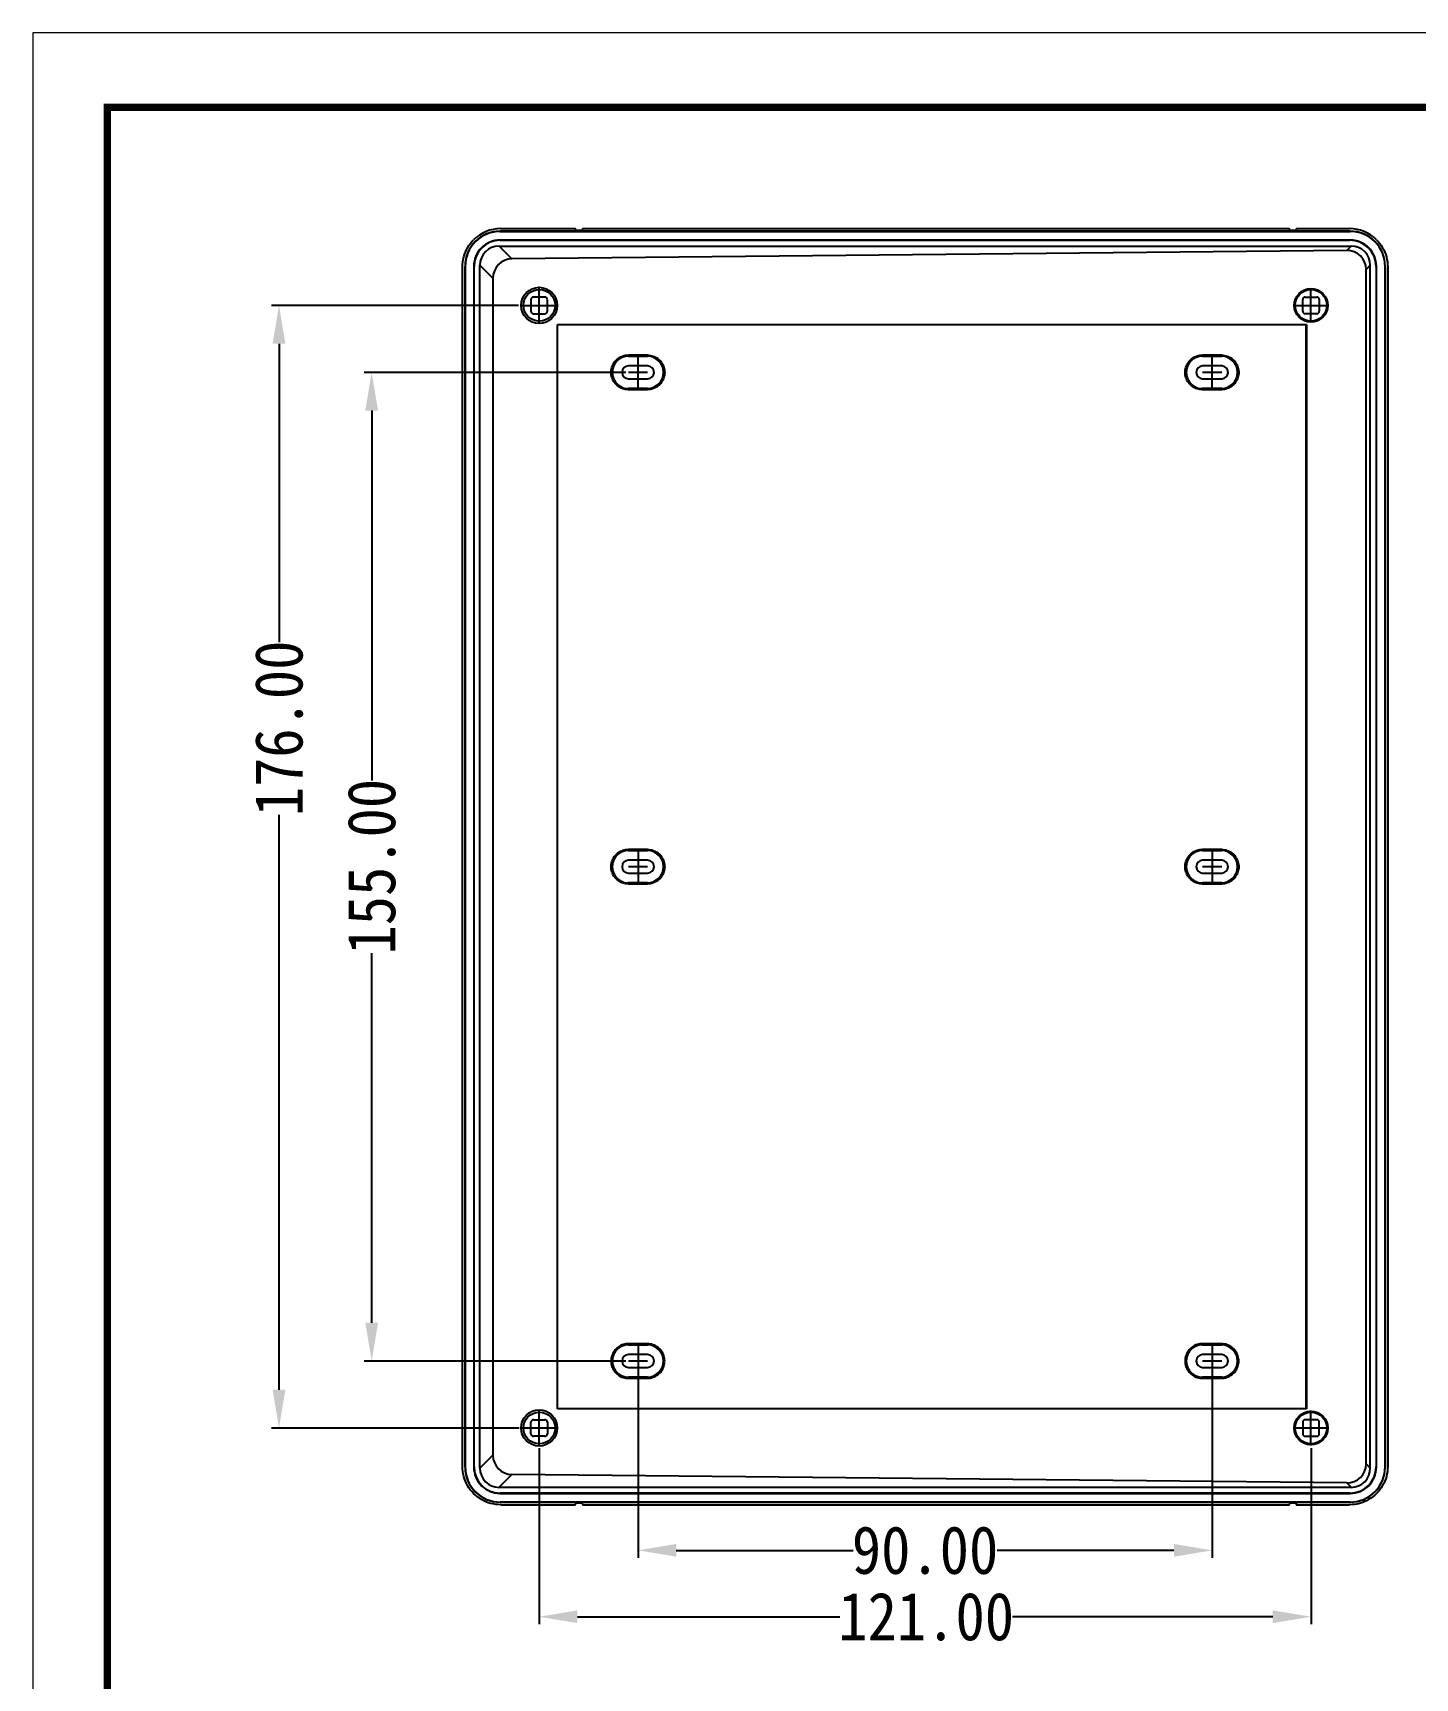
# Model space of a CAD drawing. Header units: inches. Extents: x 4741 to 5418, y 792 to 1263.
# Drawn here: x 4740.9 to 4957.6, y 1004.6 to 1262.5 of the extents above; entities that cross this region are included whole.
import ezdxf
from ezdxf.lldxf.tags import DXFTag

# ---------------------------------------------------------------- set-up
doc = ezdxf.new("R2010")
doc.units = ezdxf.units.IN
doc.header["$MEASUREMENT"] = 0
doc.layers.add('from', color=7, linetype='Continuous', lineweight=13)
doc.styles.add('FFS', font='SIMFANG.TTF', dxfattribs={"width": 0.9})
tags = doc.linetypes.add('CENTER', pattern=[2, 1.25, -0.25, 0.25, -0.25]).pattern_tags.tags
tags[10:11] = [DXFTag(74, 4), DXFTag(75, 0), DXFTag(340, '0'), DXFTag(46, 0.0), DXFTag(50, 0.0), DXFTag(44, 0.0), DXFTag(45, 0.0)]
tags[8:9] = [DXFTag(74, 4), DXFTag(75, 0), DXFTag(340, '0'), DXFTag(46, 0.0), DXFTag(50, 0.0), DXFTag(44, 0.0), DXFTag(45, 0.0)]
tags[6:7] = [DXFTag(74, 4), DXFTag(75, 0), DXFTag(340, '0'), DXFTag(46, 0.0), DXFTag(50, 0.0), DXFTag(44, 0.0), DXFTag(45, 0.0)]
tags[4:5] = [DXFTag(74, 4), DXFTag(75, 0), DXFTag(340, '0'), DXFTag(46, 0.0), DXFTag(50, 0.0), DXFTag(44, 0.0), DXFTag(45, 0.0)]
doc.dimstyles.get("Standard").update_dxf_attribs({"dimtxt": 0.18, "dimasz": 0.18, "dimexe": 0.18, "dimexo": 0.0625, "dimgap": 0.09, "dimtad": 0, "dimzin": 0, "dimdsep": 46, "dimtxsty": 'Standard', "dimcen": 0.09, "dimadec": 0, "dimazin": 0, "dimtfac": 1, "dimtofl": 0, "dimtmove": 0, "dimatfit": 3, "dimfxl": 1, "dimtolj": 1, "dimtzin": 0, "dimarcsym": 0})

# ---------------------------------------------------------------- blocks, each defined once
blk = doc.blocks.new('*D33')
at = {"color": 6, "lineweight": -2}
for p, q in [((4816.98, 1219.82), (4778.25, 1219.82)), ((4779.44, 1213.82), (4779.44, 1167.03)), ((4779.44, 1049.82), (4779.44, 1139.96)), ((4817.09, 1043.82), (4778.25, 1043.82))]:
    blk.add_line(p, q, dxfattribs=at)
at = {"color": 6}
for points in [[(4778.44, 1213.82), (4780.44, 1213.82), (4779.44, 1219.82)], [(4778.44, 1049.82), (4780.44, 1049.82), (4779.44, 1043.82)]]:
    blk.add_solid(points, dxfattribs=at)
at = {"layer": 'Defpoints', "color": 0}
for p in [(4817.4, 1219.82), (4779.44, 1043.82), (4817.5, 1043.82)]:
    blk.add_point(p, dxfattribs=at)
at = {"color": 4, "insert": (4779.44, 1153.5), "char_height": 7.5, "attachment_point": 5, "rotation": 90, "style": 'FFS'}
blk.add_mtext('\\A1;176.00', dxfattribs=at)
blk = doc.blocks.new('*D34')
at = {"color": 6, "lineweight": -2}
for p, q in [((4820.23, 1040.68), (4820.23, 1013.05)), ((4941.24, 1040.68), (4941.24, 1013.05)), ((4826.23, 1014.23), (4867.38, 1014.23)), ((4935.24, 1014.23), (4894.44, 1014.23))]:
    blk.add_line(p, q, dxfattribs=at)
at = {"color": 6}
for points in [[(4826.23, 1015.23), (4826.23, 1013.23), (4820.23, 1014.23)], [(4935.24, 1015.23), (4935.24, 1013.23), (4941.24, 1014.23)]]:
    blk.add_solid(points, dxfattribs=at)
at = {"layer": 'Defpoints', "color": 0}
for p in [(4820.23, 1041.09), (4941.24, 1041.09), (4941.24, 1014.23)]:
    blk.add_point(p, dxfattribs=at)
at = {"color": 4, "insert": (4880.91, 1014.23), "char_height": 7.5, "attachment_point": 5, "style": 'FFS'}
blk.add_mtext('\\A1;121.00', dxfattribs=at)
blk = doc.blocks.new('*D35')
at = {"color": 6, "lineweight": -2}
for p, q in [((4835.73, 1051.61), (4835.73, 1023.45)), ((4925.74, 1051.61), (4925.74, 1023.45)), ((4841.73, 1024.64), (4869.46, 1024.64)), ((4919.74, 1024.64), (4892.01, 1024.64))]:
    blk.add_line(p, q, dxfattribs=at)
at = {"color": 6}
for points in [[(4841.73, 1025.64), (4841.73, 1023.64), (4835.73, 1024.64)], [(4919.74, 1025.64), (4919.74, 1023.64), (4925.74, 1024.64)]]:
    blk.add_solid(points, dxfattribs=at)
at = {"layer": 'Defpoints', "color": 0}
for p in [(4835.73, 1052.02), (4925.74, 1052.02), (4925.74, 1024.64)]:
    blk.add_point(p, dxfattribs=at)
at = {"color": 4, "insert": (4880.73, 1024.64), "char_height": 7.5, "attachment_point": 5, "style": 'FFS'}
blk.add_mtext('\\A1;90.00', dxfattribs=at)
blk = doc.blocks.new('*D36')
at = {"color": 6, "lineweight": -2}
for p, q in [((4833.82, 1209.32), (4792.79, 1209.32)), ((4793.97, 1203.32), (4793.97, 1145.36)), ((4793.97, 1060.32), (4793.97, 1118.29)), ((4833.82, 1054.32), (4792.79, 1054.32))]:
    blk.add_line(p, q, dxfattribs=at)
at = {"color": 6}
for points in [[(4792.97, 1203.32), (4794.97, 1203.32), (4793.97, 1209.32)], [(4792.97, 1060.32), (4794.97, 1060.32), (4793.97, 1054.32)]]:
    blk.add_solid(points, dxfattribs=at)
at = {"layer": 'Defpoints', "color": 0}
for p in [(4793.97, 1209.32), (4834.23, 1209.32), (4834.23, 1054.32)]:
    blk.add_point(p, dxfattribs=at)
at = {"color": 4, "insert": (4793.97, 1131.82), "char_height": 7.5, "attachment_point": 5, "rotation": 90, "style": 'FFS'}
blk.add_mtext('\\A1;155.00', dxfattribs=at)

msp = doc.modelspace()

# ---------------------------------------------------------------- linework, layer by layer
at = {"color": 7, "linetype": 'Continuous'}
for p, q in [((4814.113, 1231.432), (4814.113, 1231.45)), ((4947.357, 1231.45), (4814.113, 1231.45)), ((4814.113, 1231.432), (4947.357, 1231.432)), ((4814.194, 1231.856), (4825.932, 1231.856)), ((4825.982, 1231.556), (4825.932, 1231.856)), ((4826.956, 1231.556), (4825.982, 1231.556)), ((4827.007, 1231.856), (4826.956, 1231.556)), ((4827.007, 1231.856), (4937.864, 1231.856)), ((4937.915, 1231.556), (4937.864, 1231.856)), ((4938.889, 1231.556), (4937.915, 1231.556)), ((4938.939, 1231.856), (4938.889, 1231.556)), ((4938.939, 1231.856), (4947.276, 1231.856)), ((4947.357, 1231.45), (4947.357, 1231.432)), ((4813.947, 1229.126), (4815.952, 1227.122)), ((4813.947, 1229.126), (4947.523, 1229.126)), ((4814.088, 1230.072), (4814.123, 1230.038)), ((4947.382, 1230.072), (4814.088, 1230.072)), ((4814.123, 1230.038), (4947.347, 1230.038)), ((4946.843, 1228.446), (4815.952, 1227.122)), ((4946.843, 1228.446), (4947.523, 1229.126)), ((4947.382, 1230.072), (4947.347, 1230.038)), ((4808.202, 1037.781), (4808.202, 1225.864)), ((4808.608, 1225.944), (4808.608, 1037.701)), ((4808.608, 1225.944), (4808.626, 1225.944)), ((4808.626, 1037.701), (4808.626, 1225.944)), ((4809.985, 1225.952), (4809.985, 1037.693)), ((4809.985, 1225.952), (4810.02, 1225.952)), ((4810.02, 1037.693), (4810.02, 1225.952)), ((4812.966, 1224.075), (4810.931, 1226.11)), ((4810.931, 1037.535), (4810.931, 1226.11)), ((4950.539, 1226.11), (4949.89, 1225.461)), ((4949.89, 1038.184), (4949.89, 1225.461)), ((4950.539, 1037.535), (4950.539, 1226.11)), ((4951.45, 1225.952), (4951.45, 1037.693)), ((4951.45, 1225.952), (4951.485, 1225.952)), ((4951.485, 1037.693), (4951.485, 1225.952)), ((4952.844, 1225.944), (4952.844, 1037.701)), ((4952.844, 1225.944), (4952.862, 1225.944)), ((4952.862, 1037.701), (4952.862, 1225.944)), ((4953.268, 1225.864), (4953.268, 1037.781)), ((4812.966, 1224.075), (4812.966, 1039.57)), ((4818.937, 1220.725), (4818.933, 1218.925)), ((4821.137, 1221.121), (4819.337, 1221.124)), ((4821.533, 1218.92), (4821.537, 1220.72)), ((4939.937, 1218.921), (4939.933, 1220.721)), ((4940.333, 1221.121), (4942.133, 1221.124)), ((4942.533, 1220.724), (4942.537, 1218.924)), ((4819.332, 1218.524), (4821.132, 1218.521)), ((4942.137, 1218.524), (4940.337, 1218.521)), ((4823.09, 1046.822), (4823.09, 1216.823)), ((4823.09, 1216.823), (4940.517, 1216.823)), ((4940.423, 1216.823), (4940.423, 1046.822)), ((4940.517, 1216.823), (4940.517, 1046.822)), ((4834.235, 1211.86), (4834.235, 1212.038)), ((4837.235, 1212.017), (4834.235, 1212.038)), ((4834.235, 1211.86), (4837.235, 1211.839)), ((4837.235, 1210.323), (4834.235, 1210.323)), ((4837.235, 1212.017), (4837.235, 1211.839)), ((4924.235, 1211.86), (4924.235, 1212.037)), ((4927.235, 1212.017), (4924.235, 1212.037)), ((4924.235, 1211.86), (4927.235, 1211.839)), ((4927.235, 1210.323), (4924.235, 1210.323)), ((4927.235, 1212.017), (4927.235, 1211.839)), ((4834.235, 1208.323), (4837.235, 1208.323)), ((4924.235, 1208.323), (4927.235, 1208.323)), ((4837.235, 1206.806), (4834.235, 1206.786)), ((4834.235, 1206.608), (4834.235, 1206.786)), ((4834.235, 1206.608), (4837.235, 1206.628)), ((4837.235, 1206.806), (4837.235, 1206.628)), ((4927.235, 1206.806), (4924.235, 1206.786)), ((4924.235, 1206.608), (4924.235, 1206.786)), ((4924.235, 1206.608), (4927.235, 1206.628)), ((4927.235, 1206.806), (4927.235, 1206.628)), ((4837.235, 1134.517), (4834.235, 1134.537)), ((4834.235, 1134.36), (4834.235, 1134.537)), ((4834.235, 1134.36), (4837.235, 1134.339)), ((4837.235, 1132.822), (4834.235, 1132.822)), ((4837.235, 1134.517), (4837.235, 1134.339)), ((4924.235, 1134.359), (4924.235, 1134.537)), ((4927.235, 1134.517), (4924.235, 1134.537)), ((4924.235, 1134.359), (4927.235, 1134.339)), ((4927.235, 1132.822), (4924.235, 1132.822)), ((4927.235, 1134.517), (4927.235, 1134.339)), ((4834.235, 1130.822), (4837.235, 1130.822)), ((4924.235, 1130.822), (4927.235, 1130.822)), ((4837.235, 1129.306), (4834.235, 1129.285)), ((4834.235, 1129.108), (4834.235, 1129.285)), ((4834.235, 1129.108), (4837.235, 1129.128)), ((4837.235, 1129.306), (4837.235, 1129.128)), ((4927.235, 1129.306), (4924.235, 1129.286)), ((4924.235, 1129.108), (4924.235, 1129.286)), ((4924.235, 1129.108), (4927.235, 1129.128)), ((4927.235, 1129.306), (4927.235, 1129.128)), ((4837.235, 1057.017), (4834.235, 1057.037)), ((4834.235, 1056.859), (4834.235, 1057.037)), ((4834.235, 1056.859), (4837.235, 1056.839)), ((4837.235, 1055.322), (4834.235, 1055.322)), ((4837.235, 1057.017), (4837.235, 1056.839)), ((4927.235, 1057.017), (4924.235, 1057.037)), ((4924.235, 1056.859), (4924.235, 1057.037)), ((4924.235, 1056.859), (4927.235, 1056.839)), ((4927.235, 1055.322), (4924.235, 1055.322)), ((4927.235, 1057.017), (4927.235, 1056.839)), ((4834.235, 1053.322), (4837.235, 1053.322)), ((4924.235, 1053.322), (4927.235, 1053.322)), ((4837.235, 1051.805), (4834.235, 1051.785)), ((4834.235, 1051.607), (4834.235, 1051.785)), ((4834.235, 1051.607), (4837.235, 1051.628)), ((4837.235, 1051.805), (4837.235, 1051.628)), ((4927.235, 1051.806), (4924.235, 1051.785)), ((4924.235, 1051.608), (4924.235, 1051.785)), ((4924.235, 1051.608), (4927.235, 1051.628)), ((4927.235, 1051.806), (4927.235, 1051.628)), ((4818.933, 1042.924), (4818.937, 1044.724)), ((4819.337, 1045.124), (4821.137, 1045.121)), ((4821.537, 1044.721), (4821.533, 1042.921)), ((4940.517, 1046.822), (4823.09, 1046.822)), ((4939.933, 1044.72), (4939.937, 1042.92)), ((4942.133, 1045.124), (4940.333, 1045.121)), ((4942.537, 1042.925), (4942.533, 1044.725)), ((4821.133, 1042.521), (4819.333, 1042.524)), ((4940.338, 1042.521), (4942.138, 1042.524)), ((4810.931, 1037.535), (4812.966, 1039.57)), ((4808.626, 1037.701), (4808.608, 1037.701)), ((4810.02, 1037.693), (4809.985, 1037.693)), ((4949.89, 1038.184), (4950.539, 1037.535)), ((4951.485, 1037.693), (4951.45, 1037.693)), ((4952.862, 1037.701), (4952.844, 1037.701)), ((4815.952, 1036.523), (4813.947, 1034.519)), ((4813.947, 1034.519), (4947.523, 1034.519)), ((4946.843, 1035.199), (4815.952, 1036.523)), ((4947.523, 1034.519), (4946.843, 1035.199)), ((4814.088, 1033.573), (4814.123, 1033.607)), ((4814.088, 1033.573), (4947.382, 1033.573)), ((4947.357, 1032.213), (4814.113, 1032.213)), ((4814.113, 1032.195), (4814.113, 1032.213)), ((4814.113, 1032.195), (4947.357, 1032.195)), ((4947.347, 1033.607), (4814.123, 1033.607)), ((4814.202, 1031.789), (4825.932, 1031.789)), ((4825.932, 1031.789), (4825.982, 1032.089)), ((4825.982, 1032.089), (4826.956, 1032.089)), ((4826.956, 1032.089), (4827.007, 1031.789)), ((4827.007, 1031.789), (4937.864, 1031.789)), ((4937.864, 1031.789), (4937.915, 1032.089)), ((4937.915, 1032.089), (4938.889, 1032.089)), ((4938.889, 1032.089), (4938.939, 1031.789)), ((4938.939, 1031.789), (4947.276, 1031.789)), ((4947.382, 1033.573), (4947.347, 1033.607)), ((4947.357, 1032.213), (4947.357, 1032.195))]:
    msp.add_line(p, q, dxfattribs=at)
at = {"color": 1, "linetype": 'CENTER', "ltscale": 0.476012}
for p, q in [((4820.23, 1216.988), (4820.23, 1222.657)), ((4817.396, 1219.823), (4823.065, 1219.823))]:
    msp.add_line(p, q, dxfattribs=at)
at = {"color": 1, "linetype": 'CENTER', "ltscale": 0.441769}
for p, q in [((4941.231, 1217.192), (4941.231, 1222.453)), ((4938.6, 1219.823), (4943.861, 1219.823))]:
    msp.add_line(p, q, dxfattribs=at)
at = {"color": 1, "linetype": 'CENTER', "ltscale": 0.503803}
for p, q in [((4835.735, 1206.618), (4835.735, 1212.027)), ((4925.735, 1206.618), (4925.735, 1212.027)), ((4837.235, 1209.323), (4834.235, 1209.323)), ((4927.235, 1209.323), (4924.235, 1209.323)), ((4835.735, 1134.527), (4835.735, 1129.118)), ((4925.735, 1134.527), (4925.735, 1129.118)), ((4837.235, 1131.822), (4834.235, 1131.822)), ((4927.235, 1131.822), (4924.235, 1131.822)), ((4835.735, 1057.027), (4835.735, 1051.618)), ((4925.735, 1057.027), (4925.735, 1051.618)), ((4837.235, 1054.322), (4834.235, 1054.322)), ((4927.235, 1054.322), (4924.235, 1054.322))]:
    msp.add_line(p, q, dxfattribs=at)
at = {"color": 1, "linetype": 'CENTER', "ltscale": 2.087527}
for p, q in [((4820.235, 1041.088), (4820.235, 1046.557)), ((4941.235, 1041.088), (4941.235, 1046.557)), ((4817.5, 1043.822), (4822.97, 1043.822)), ((4938.5, 1043.822), (4943.97, 1043.822))]:
    msp.add_line(p, q, dxfattribs=at)
at = {"color": 7, "linetype": 'Continuous'}
for centre in [(4820.235, 1219.823), (4941.235, 1219.823), (4820.235, 1043.822), (4941.235, 1043.822)]:
    msp.add_circle(centre, 2.486, dxfattribs=at)
for centre, radius, start, end in [((4814.121, 1225.937), 5.495, 89.99043, 180.00957), ((4947.349, 1225.937), 5.495, 359.99042, 90.00958), ((4814.087, 1225.97), 4.102, 89.99191, 180.00809), ((4947.383, 1225.97), 4.102, 359.99191, 90.00809), ((4819.337, 1220.724), 0.4, 89.99962, 180.00038), ((4821.137, 1220.721), 0.4, 359.99962, 90.00038), ((4940.333, 1220.721), 0.4, 89.99962, 180.00038), ((4942.133, 1220.724), 0.4, 359.99962, 90.00038), ((4819.333, 1218.924), 0.4, 179.99962, 270.00038), ((4821.133, 1218.921), 0.4, 269.99962, 0.00038), ((4940.337, 1218.921), 0.4, 179.99962, 270.00038), ((4942.137, 1218.924), 0.4, 269.99962, 0.00038), ((4834.235, 1209.323), 1, 90, 270), ((4837.235, 1209.323), 1, 270, 90), ((4924.235, 1209.323), 1, 90, 270), ((4927.235, 1209.323), 1, 270, 90), ((4834.235, 1131.822), 1, 90, 270), ((4837.235, 1131.822), 1, 270, 90), ((4924.235, 1131.822), 1, 90, 270), ((4927.235, 1131.822), 1, 270, 90), ((4834.235, 1054.322), 1, 90, 270), ((4837.235, 1054.322), 1, 270, 90), ((4924.235, 1054.322), 1, 90, 270), ((4927.235, 1054.322), 1, 270, 90), ((4819.337, 1044.724), 0.4, 89.99962, 180.00038), ((4821.137, 1044.721), 0.4, 359.99962, 90.00038), ((4940.333, 1044.721), 0.4, 89.99962, 180.00038), ((4942.133, 1044.724), 0.4, 359.99962, 90.00038), ((4819.333, 1042.924), 0.4, 179.99962, 270.00038), ((4821.133, 1042.921), 0.4, 269.99962, 0.00038), ((4940.337, 1042.921), 0.4, 179.99962, 270.00038), ((4942.137, 1042.924), 0.4, 269.99962, 0.00038), ((4814.121, 1037.708), 5.495, 179.99043, 270.00957), ((4814.087, 1037.675), 4.102, 179.9919, 270.0081), ((4947.349, 1037.708), 5.495, 269.99042, 0.00958), ((4947.383, 1037.675), 4.102, 269.9919, 0.0081)]:
    msp.add_arc(centre, radius, start, end, dxfattribs=at)
for centre, major_axis, ratio, start_param, end_param in [((4814.111, 1225.946), (-3.894, 3.894), 0.9987828, -0.7847892, 0.7847892), ((4814.21, 1225.847), (-4.254, 4.254), 0.9972647, -0.7840286, 0), ((4947.26, 1225.847), (4.254, 4.254), 0.9972647, 0, 0.7840286), ((4947.359, 1225.946), (3.894, 3.894), 0.9987828, -0.7847892, 0.7847892), ((4814.128, 1225.93), (-2.907, 2.907), 0.9987828, -0.7847892, 0.7847892), ((4813.956, 1226.102), (2.142, -2.142), 0.9972647, 2.357564, 3.9256213), ((4946.834, 1225.422), (-2.754, -1.346), 0.9837066, 2.693413, 4.2614703), ((4947.342, 1225.93), (2.907, 2.907), 0.9987828, -0.7847892, 0.7847892), ((4947.514, 1226.102), (-2.142, -2.142), 0.9972647, 2.357564, 3.9256213), ((4815.96, 1224.097), (0.931, 2.881), 0.9876335, 0.3188375, 1.8868948), ((4834.218, 1209.323), (-2.537, 0), 0.9999773, -1.5775397, 1.5775397), ((4837.218, 1209.323), (-2.517, 0), 0.9999773, -4.7056456, -1.5775397), ((4924.218, 1209.323), (-2.537, 0), 0.9999773, -1.5775397, 1.5775397), ((4927.218, 1209.323), (-2.517, 0), 0.9999773, -4.7056456, -1.5775397), ((4834.218, 1131.822), (-2.537, 0), 0.9999773, -1.5775397, 1.5775397), ((4837.218, 1131.822), (-2.517, 0), 0.9999773, -4.7056456, -1.5775397), ((4924.218, 1131.822), (-2.537, 0), 0.9999773, -1.5775397, 1.5775397), ((4927.218, 1131.822), (-2.517, 0), 0.9999773, -4.7056456, -1.5775397), ((4834.218, 1054.322), (-2.537, 0), 0.9999773, -1.5775397, 1.5775397), ((4837.218, 1054.322), (-2.517, 0), 0.9999773, -4.7056456, -1.5775397), ((4924.218, 1054.322), (-2.537, 0), 0.9999773, -1.5775397, 1.5775397), ((4927.218, 1054.322), (-2.517, 0), 0.9999773, -4.7056456, -1.5775397), ((4815.96, 1039.547), (-0.931, 2.881), 0.9876335, 1.2546979, 2.8227551), ((4814.111, 1037.699), (-3.894, -3.894), 0.9987828, -0.7847892, 0.7847892), ((4814.128, 1037.715), (2.907, 2.907), 0.9987828, 2.3568035, 3.9263818), ((4813.956, 1037.543), (2.142, 2.142), 0.9972647, 2.357564, 3.9256213), ((4946.834, 1038.223), (-2.754, 1.346), 0.9837066, 2.021715, 3.5897723), ((4947.342, 1037.715), (-2.907, 2.907), 0.9987828, -3.9263818, -2.3568035), ((4947.359, 1037.699), (3.894, -3.894), 0.9987828, -0.7847892, 0.7847892), ((4947.514, 1037.543), (-2.142, 2.142), 0.9972647, 2.357564, 3.9256213)]:
    msp.add_ellipse(centre, major_axis=major_axis, ratio=ratio, start_param=start_param, end_param=end_param, dxfattribs=at)
for centre, major_axis in [((4820.23, 1219.823), (-2.835, 0)), ((4941.231, 1219.823), (-2.631, 0)), ((4820.23, 1043.822), (-2.835, 0)), ((4941.231, 1043.822), (-2.631, 0))]:
    msp.add_ellipse(centre, major_axis=major_axis, ratio=0.9999986, dxfattribs=at)
for points, start_tangent, end_tangent in [([(4808.202, 1225.855), (4808.405, 1227.411), (4809.003, 1228.859), (4809.956, 1230.102)], (0, 1), (0.7071068, 0.7071068)), ([(4951.514, 1230.102), (4952.467, 1228.859), (4953.065, 1227.411), (4953.268, 1225.855)], (0.7071068, -0.7071068), (0, -1)), ([(4834.211, 1206.615), (4833.376, 1206.741), (4832.611, 1207.133), (4832.014, 1207.735), (4831.633, 1208.487), (4831.502, 1209.321), (4831.632, 1210.154), (4832.01, 1210.905), (4832.606, 1211.508), (4833.373, 1211.903), (4834.211, 1212.031)], (-0.9999773, -0.0067432), (0.9999773, -0.0067432)), ([(4837.211, 1212.024), (4838.079, 1211.876), (4838.828, 1211.483), (4839.411, 1210.887), (4839.783, 1210.145), (4839.911, 1209.324), (4839.784, 1208.504), (4839.415, 1207.764), (4838.832, 1207.166), (4838.081, 1206.77), (4837.211, 1206.621)], (0.9999773, -0.0067432), (-0.9999773, -0.0067432)), ([(4924.211, 1206.615), (4923.376, 1206.741), (4922.611, 1207.133), (4922.015, 1207.735), (4921.634, 1208.487), (4921.502, 1209.321), (4921.632, 1210.154), (4922.011, 1210.905), (4922.606, 1211.508), (4923.373, 1211.903), (4924.211, 1212.03)], (-0.9999773, -0.0067432), (0.9999773, -0.0067432)), ([(4927.211, 1212.024), (4928.079, 1211.876), (4928.828, 1211.483), (4929.411, 1210.887), (4929.783, 1210.145), (4929.912, 1209.324), (4929.784, 1208.504), (4929.415, 1207.764), (4928.832, 1207.166), (4928.081, 1206.77), (4927.211, 1206.621)], (0.9999773, -0.0067432), (-0.9999773, -0.0067432)), ([(4834.211, 1129.114), (4833.376, 1129.241), (4832.611, 1129.633), (4832.014, 1130.234), (4831.633, 1130.987), (4831.502, 1131.821), (4831.632, 1132.654), (4832.01, 1133.405), (4832.606, 1134.008), (4833.373, 1134.403), (4834.211, 1134.53)], (-0.9999773, -0.0067432), (0.9999773, -0.0067432)), ([(4837.211, 1134.524), (4838.079, 1134.376), (4838.828, 1133.983), (4839.411, 1133.387), (4839.783, 1132.645), (4839.911, 1131.824), (4839.784, 1131.004), (4839.415, 1130.263), (4838.832, 1129.666), (4838.081, 1129.27), (4837.211, 1129.121)], (0.9999773, -0.0067432), (-0.9999773, -0.0067432)), ([(4924.211, 1129.115), (4923.376, 1129.241), (4922.611, 1129.633), (4922.015, 1130.235), (4921.634, 1130.987), (4921.502, 1131.821), (4921.632, 1132.654), (4922.011, 1133.405), (4922.606, 1134.008), (4923.373, 1134.403), (4924.211, 1134.53)], (-0.9999773, -0.0067432), (0.9999773, -0.0067432)), ([(4927.211, 1134.524), (4928.079, 1134.376), (4928.828, 1133.983), (4929.411, 1133.387), (4929.783, 1132.645), (4929.912, 1131.824), (4929.784, 1131.004), (4929.415, 1130.264), (4928.832, 1129.666), (4928.081, 1129.27), (4927.211, 1129.121)], (0.9999773, -0.0067432), (-0.9999773, -0.0067432)), ([(4834.211, 1057.03), (4833.386, 1056.907), (4832.62, 1056.519), (4832.019, 1055.916), (4831.633, 1055.158), (4831.501, 1054.321), (4831.633, 1053.488), (4832.015, 1052.733), (4832.615, 1052.13), (4833.382, 1051.739), (4834.211, 1051.614)], (-0.9999773, 0.0067432), (0.9999773, 0.0067432)), ([(4839.911, 1054.322), (4839.783, 1055.145), (4839.407, 1055.892), (4838.819, 1056.489), (4838.072, 1056.878), (4837.211, 1057.024)], (0, 1), (-0.9999773, 0.0067432)), ([(4924.211, 1057.03), (4923.386, 1056.907), (4922.621, 1056.518), (4922.019, 1055.916), (4921.634, 1055.158), (4921.502, 1054.321), (4921.633, 1053.488), (4922.015, 1052.733), (4922.616, 1052.13), (4923.383, 1051.739), (4924.211, 1051.614)], (-0.9999773, 0.0067432), (0.9999773, 0.0067432)), ([(4929.912, 1054.322), (4929.783, 1055.145), (4929.407, 1055.892), (4928.819, 1056.489), (4928.072, 1056.878), (4927.211, 1057.024)], (0, 1), (-0.9999773, 0.0067432)), ([(4837.211, 1051.621), (4838.07, 1051.766), (4838.818, 1052.155), (4839.408, 1052.753), (4839.783, 1053.502), (4839.911, 1054.322)], (0.9999773, 0.0067432), (0, 1)), ([(4927.211, 1051.621), (4928.07, 1051.766), (4928.818, 1052.155), (4929.408, 1052.753), (4929.784, 1053.502), (4929.912, 1054.322)], (0.9999773, 0.0067432), (0, 1)), ([(4814.202, 1031.789), (4812.633, 1031.996), (4811.182, 1032.6), (4809.945, 1033.554), (4808.999, 1034.793), (4808.404, 1036.236), (4808.202, 1037.79)], (-1, 0), (0, 1)), ([(4953.268, 1037.79), (4953.065, 1036.235), (4952.468, 1034.788), (4951.516, 1033.546), (4950.275, 1032.593), (4948.83, 1031.994), (4947.276, 1031.789)], (0, -1), (-1, 0))]:
    msp.add_spline(points, degree=3, dxfattribs=dict(at, start_tangent=start_tangent, end_tangent=end_tangent))
at = {"layer": 'from'}
msp.add_lwpolyline([(4740.855, 792.254), (5417.618, 792.254), (5417.618, 1262.543), (4740.855, 1262.543)], close=True, dxfattribs=at)
at = {"layer": 'from', "const_width": 1.166}
msp.add_lwpolyline([(4752.518, 803.917), (4752.518, 1250.88), (5405.954, 1250.88), (5405.954, 803.917), (4752.518, 803.917)], dxfattribs=at)

# ---------------------------------------------------------------- dimensions: what is measured, and where the dimension line sits
dim = msp.add_linear_dim(base=(4779.44, 1043.822), p1=(4817.396, 1219.823), p2=(4817.5, 1043.822), angle=90, dimstyle='Standard', override={"dimscale": 3, "dimtxt": 2.5, "dimasz": 2, "dimexe": 0.396, "dimexo": 0.1375, "dimzin": 0, "dimtxsty": 'FFS', "dimcen": 0.198, "dimclrd": 6, "dimclre": 6, "dimclrt": 4, "dimtp": 0, "dimtm": 0, "dimtzin": 0})
dim.commit()
dim.dimension.update_dxf_attribs({"geometry": '*D33', "text_midpoint": (4779.44, 1153.497), "dimtype": 160})
dim = msp.add_linear_dim(base=(4793.974, 1209.323), p1=(4834.235, 1054.322), p2=(4834.235, 1209.323), angle=90, dimstyle='Standard', override={"dimscale": 3, "dimtxt": 2.5, "dimasz": 2, "dimexe": 0.396, "dimexo": 0.1375, "dimzin": 0, "dimtxsty": 'FFS', "dimcen": 0.198, "dimclrd": 6, "dimclre": 6, "dimclrt": 4, "dimtp": 0, "dimtm": 0, "dimtzin": 0})
dim.commit()
dim.dimension.update_dxf_attribs({"geometry": '*D36', "text_midpoint": (4793.974, 1131.822)})
dim = msp.add_linear_dim(base=(4925.735, 1024.64), p1=(4835.735, 1052.02), p2=(4925.735, 1052.02), dimstyle='Standard', override={"dimscale": 3, "dimtxt": 2.5, "dimasz": 2, "dimexe": 0.396, "dimexo": 0.1375, "dimzin": 0, "dimtxsty": 'FFS', "dimcen": 0.198, "dimclrd": 6, "dimclre": 6, "dimclrt": 4, "dimtp": 0, "dimtm": 0, "dimtzin": 0})
dim.commit()
dim.dimension.update_dxf_attribs({"geometry": '*D35', "text_midpoint": (4880.735, 1024.64)})
dim = msp.add_linear_dim(base=(4941.235, 1014.235), p1=(4820.235, 1041.088), p2=(4941.235, 1041.088), dimstyle='Standard', override={"dimscale": 3, "dimtxt": 2.5, "dimasz": 2, "dimexe": 0.396, "dimexo": 0.1375, "dimzin": 0, "dimtxsty": 'FFS', "dimcen": 0.198, "dimclrd": 6, "dimclre": 6, "dimclrt": 4, "dimtp": 0, "dimtm": 0, "dimtzin": 0})
dim.commit()
dim.dimension.update_dxf_attribs({"geometry": '*D34', "text_midpoint": (4880.91, 1014.235), "dimtype": 160})

doc.saveas('drawing.dxf')
